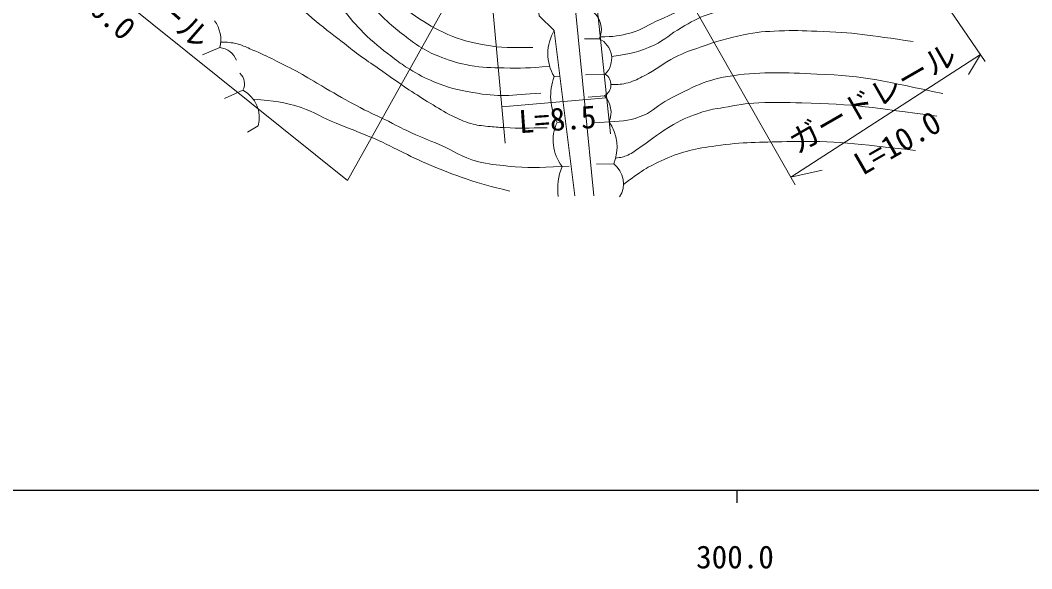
# Model space of a CAD drawing. Units: millimetres, scale not verified. Extents: x 40000 to 680000, y 20000 to 380000.
# Drawn here: x 310533 to 391642, y 198715 to 242666 of the extents above; entities that cross this region are included whole.
import ezdxf
from ezdxf.enums import TextEntityAlignment as Align

# ---------------------------------------------------------------- set-up
doc = ezdxf.new("R2010")
doc.units = ezdxf.units.MM
doc.header["$LTSCALE"] = 1000
doc.layers.add('M-TTL-BAND', color=7, linetype='Continuous', lineweight=25)
doc.layers.add('M-WORK', color=1, linetype='Continuous', lineweight=13)
doc.styles.add('ＭＳ ゴシック', font='')
doc.styles.get('ＭＳ ゴシック').set_extended_font_data('MS Gothic')

msp = doc.modelspace()

# ---------------------------------------------------------------- linework, layer by layer
at = {"layer": 'M-TTL-BAND'}
for p, q in [((40000, 205000), (579000, 205000)), ((368000, 205000), (368000, 204000))]:
    msp.add_line(p, q, dxfattribs=at)
at = {"layer": 'M-WORK'}
for p, q in [((298428, 260554), (336781, 229837)), ((387917, 239366), (373878, 259851)), ((347663, 251598), (349428, 232821)), ((357869, 233568), (356018, 251008)), ((336781, 229837), (347966, 249843)), ((372657, 229482), (360635, 250599)), ((356963, 241177), (355786, 241177)), ((325140, 239882), (326544, 240476)), ((372317, 230080), (387541, 239914)), ((387541, 239914), (386575, 238315)), ((353342, 238152), (353817, 238138)), ((357439, 238344), (355850, 238288)), ((326918, 236406), (328395, 237063)), ((349155, 235723), (357523, 236440)), ((357376, 236614), (356082, 236500)), ((353585, 234480), (354083, 234511)), ((357749, 234528), (356601, 234440)), ((328743, 233708), (329612, 234208)), ((353978, 230957), (354537, 230972)), ((358130, 231154), (356733, 231123)), ((372317, 230080), (374838, 230650))]:
    msp.add_line(p, q, dxfattribs=at)
for points in [[(348912, 249475), (355271, 250226), (355890, 243656), (355080, 243227), (356536, 228592)], [(355001, 228592), (353358, 241840), (352144, 243019), (351858, 245661), (349579, 247380)]]:
    msp.add_lwpolyline(points, dxfattribs=at)
for centre, radius, start, end in [((355316, 241935), 1814, 335.29138, 71.55027), ((324016, 241085), 2600, 346.45688, 36.4874), ((356413, 239982), 3575, 148.68776, 210.79866), ((356203, 239593), 1757, 314.71607, 64.36469), ((326400, 238925), 1557, 20.08833, 84.71528), ((327373, 237577), 1143, 332.59846, 47.18939), ((357588, 236589), 4525, 159.80056, 207.78376), ((356892, 237498), 1008, 298.68169, 57.115), ((327206, 234869), 2495, 344.63234, 61.55045), ((355986, 235289), 1920, 336.65104, 43.63109), ((356626, 233036), 3366, 154.59399, 218.14305), ((354796, 232486), 3590, 338.22081, 35.10565), ((358468, 229151), 4839, 158.09236, 187.28769), ((356905, 229576), 1997, 327.5135, 52.18915)]:
    msp.add_arc(centre, radius, start, end, dxfattribs=at)
for points, knots in [([(319234, 264013), (321289, 263063), (322000, 262795), (323567, 261682), (324592, 260954), (325141, 260505), (326064, 259651), (327226, 258575), (327812, 257900), (328825, 256683), (329978, 255300), (330553, 254468), (331619, 253017), (332828, 251370), (333409, 250377), (334642, 248747), (335751, 247282), (336413, 246491), (337610, 245097), (338482, 244081), (338978, 243513), (339946, 242588), (340446, 242110), (340764, 241885), (341311, 241461), (341834, 241055), (342124, 240818), (342691, 240477), (343300, 240112), (343664, 239940), (344326, 239684), (345185, 239352), (345692, 239223), (346596, 239049), (347646, 238846), (348257, 238878), (349326, 238843), (350755, 238795), (351263, 238849), (352984, 238968)], [0, 0, 0, 0, 1, 1, 1, 2, 2, 2, 3, 3, 3, 4, 4, 4, 5, 5, 5, 6, 6, 6, 7, 7, 7, 8, 8, 8, 9, 9, 9, 10, 10, 10, 11, 11, 11, 12, 12, 12, 13, 13, 13, 13]), ([(351632, 240486), (349848, 240462), (349228, 240420), (347728, 240708), (346570, 240930), (345904, 241061), (344823, 241533), (343755, 242000), (343186, 242339), (342221, 242993), (341453, 243514), (341098, 243909), (340427, 244549), (339104, 245812), (338462, 246620), (337253, 247993), (336307, 249067), (335828, 249711), (334920, 250818), (334003, 251935), (333473, 252548), (332587, 253691), (332017, 254425), (331646, 254803), (331158, 255595), (330900, 256015), (330828, 256291), (330619, 256738), (330051, 257950), (329881, 258340), (329197, 259856)], [0, 0, 0, 0, 1, 1, 1, 2, 2, 2, 3, 3, 3, 4, 4, 4, 5, 5, 5, 6, 6, 6, 7, 7, 7, 8, 8, 8, 9, 9, 9, 10, 10, 10, 10]), ([(320641, 257617), (321470, 257522), (321729, 257472), (322415, 257320), (323560, 257066), (324190, 256839), (325256, 256352), (326229, 255907), (326721, 255537), (327573, 254891), (328434, 254239), (328893, 253833), (329637, 253050), (330551, 252087), (330959, 251453), (331747, 250384), (332429, 249459), (332729, 248885), (333382, 247940), (334201, 246754), (334688, 246109), (335509, 244924), (335931, 244315), (336109, 243932), (336572, 243353), (337213, 242551), (337587, 242106), (338334, 241401), (339151, 240630), (339657, 240249), (340556, 239576), (341016, 239232), (341269, 239030), (341762, 238735), (342493, 238298), (342914, 238065), (343698, 237735), (344865, 237243), (345580, 237111), (346825, 236878), (348921, 236485), (349827, 236649), (352285, 236830)], [0, 0, 0, 0, 1, 1, 1, 2, 2, 2, 3, 3, 3, 4, 4, 4, 5, 5, 5, 6, 6, 6, 7, 7, 7, 8, 8, 8, 9, 9, 9, 10, 10, 10, 11, 11, 11, 12, 12, 12, 13, 13, 13, 14, 14, 14, 14]), ([(322659, 251751), (323686, 250961), (323943, 250763), (324765, 250129), (325946, 249219), (326601, 248700), (327788, 247796), (328465, 247282), (328848, 246999), (329526, 246487), (330373, 245847), (330875, 245522), (331692, 244844), (332595, 244096), (333031, 243596), (333930, 242845), (334850, 242076), (335393, 241680), (336335, 240940), (336862, 240526), (337148, 240281), (337689, 239885), (338289, 239446), (338644, 239228), (339255, 238805), (340212, 238143), (340728, 237743), (341699, 237102), (342356, 236668), (342727, 236428), (343403, 236023), (344090, 235610), (344461, 235351), (345180, 234996), (345741, 234720), (346063, 234571), (346662, 234393), (347184, 234239), (347496, 234221), (348037, 234160), (348548, 234103), (348836, 234095), (349349, 234065), (350690, 233989), (351148, 234023), (352788, 234055)], [0, 0, 0, 0, 1, 1, 1, 2, 2, 2, 3, 3, 3, 4, 4, 4, 5, 5, 5, 6, 6, 6, 7, 7, 7, 8, 8, 8, 9, 9, 9, 10, 10, 10, 11, 11, 11, 12, 12, 12, 13, 13, 13, 14, 14, 14, 15, 15, 15, 15]), ([(357025, 241328), (358144, 241367), (358573, 241381), (359515, 241655), (360453, 241926), (360891, 242310), (361785, 242702), (362861, 243174), (363454, 243470), (364562, 243861), (365759, 244283), (366442, 244489), (367673, 244797), (369018, 245133), (369782, 245279), (371149, 245511), (372655, 245767), (373500, 245917), (375021, 246067), (377313, 246292), (378606, 246390), (380909, 246384), (383001, 246379), (383739, 246326), (386258, 246114)], [0, 0, 0, 0, 1, 1, 1, 2, 2, 2, 3, 3, 3, 4, 4, 4, 5, 5, 5, 6, 6, 6, 7, 7, 7, 8, 8, 8, 8]), ([(385528, 243464), (381359, 244280), (379946, 244726), (376323, 244638), (374501, 244594), (373473, 244537), (371672, 244257), (369322, 243892), (367934, 243915), (365689, 243131), (364802, 242820), (364346, 242535), (363531, 242067), (362655, 241565), (362263, 241114), (361356, 240671), (360119, 240066), (359501, 240012), (357953, 239751)], [0, 0, 0, 0, 1, 1, 1, 2, 2, 2, 3, 3, 3, 4, 4, 4, 5, 5, 5, 6, 6, 6, 6]), ([(357900, 237515), (358521, 237522), (358760, 237524), (359286, 237663), (359809, 237801), (360077, 237964), (360556, 238213), (361564, 238738), (362048, 239175), (363053, 239705), (363801, 240099), (364266, 240229), (365063, 240509), (366394, 240977), (367154, 241215), (368534, 241504), (369632, 241734), (370269, 241764), (371391, 241811), (372563, 241860), (373222, 241824), (374396, 241789), (377437, 241701), (378493, 241470), (382141, 240964)], [0, 0, 0, 0, 1, 1, 1, 2, 2, 2, 3, 3, 3, 4, 4, 4, 5, 5, 5, 6, 6, 6, 7, 7, 7, 8, 8, 8, 8]), ([(326611, 240919), (327214, 240898), (327433, 240901), (327937, 240767), (328343, 240660), (328555, 240549), (328942, 240387), (330330, 239806), (331072, 239398), (332413, 238715), (333180, 238324), (333581, 238053), (334328, 237625), (335384, 237021), (335954, 236645), (337026, 236070), (338195, 235442), (338603, 235255), (340073, 234567)], [0, 0, 0, 0, 1, 1, 1, 2, 2, 2, 3, 3, 3, 4, 4, 4, 5, 5, 5, 6, 6, 6, 6]), ([(384505, 236786), (379881, 237771), (378391, 238196), (374400, 238357), (371767, 238464), (370266, 238573), (367654, 238222), (365531, 237937), (364428, 237274), (362508, 236322), (361688, 235915), (361373, 235424), (360532, 235060), (359516, 234621), (358983, 234614), (357749, 234528)], [0, 0, 0, 0, 1, 1, 1, 2, 2, 2, 3, 3, 3, 4, 4, 4, 5, 5, 5, 5]), ([(349785, 228979), (348114, 229392), (347630, 229502), (346285, 229955), (345172, 230331), (344560, 230576), (343476, 231027), (341521, 231839), (340520, 232507), (338572, 233336), (337523, 233782), (336909, 233966), (335858, 234407), (334748, 234872), (334190, 235290), (333048, 235669), (331610, 236147), (330973, 236172), (329225, 236336)], [0, 0, 0, 0, 1, 1, 1, 2, 2, 2, 3, 3, 3, 4, 4, 4, 5, 5, 5, 6, 6, 6, 6]), ([(358278, 231611), (358715, 231678), (358882, 231712), (359243, 231858), (359671, 232032), (359856, 232239), (360243, 232493), (361295, 233184), (361812, 233684), (362909, 234302), (363775, 234790), (364297, 235009), (365242, 235318), (365874, 235525), (366253, 235554), (366908, 235667), (368018, 235860), (368640, 236002), (369765, 236048), (371103, 236103), (371855, 236073), (373193, 236048), (377447, 235968), (378925, 235648), (384033, 234985)], [0, 0, 0, 0, 1, 1, 1, 2, 2, 2, 3, 3, 3, 4, 4, 4, 5, 5, 5, 6, 6, 6, 7, 7, 7, 8, 8, 8, 8]), ([(340073, 234567), (340959, 234096), (341207, 233967), (341952, 233622), (342784, 233236), (343276, 233078), (344119, 232717), (345324, 232200), (345919, 231686), (347190, 231360), (348128, 231118), (348678, 231084), (349642, 230979), (351326, 230796), (351960, 230871), (353978, 230957)], [0, 0, 0, 0, 1, 1, 1, 2, 2, 2, 3, 3, 3, 4, 4, 4, 5, 5, 5, 5]), ([(382319, 232235), (377498, 232760), (376039, 233022), (371999, 232937), (369773, 232891), (368514, 232913), (366309, 232604), (364652, 232372), (363697, 232188), (362167, 231509), (360800, 230903), (360274, 230536), (358902, 229512)], [0, 0, 0, 0, 1, 1, 1, 2, 2, 2, 3, 3, 3, 4, 4, 4, 4])]:
    msp.add_open_spline(points, degree=3, knots=knots, dxfattribs=at)

# ---------------------------------------------------------------- texts
at = {"layer": 'M-TTL-BAND', "style": 'ＭＳ ゴシック'}
msp.add_text('300.0', height=1833, dxfattribs=at).set_placement((367844, 198195), align=Align.BOTTOM_CENTER)
at = {"layer": 'M-WORK', "style": 'ＭＳ ゴシック'}
for s, rotation, p in [('ガードレール', 318.883, (313113, 249669)), ('L=36.0', 319.198, (312756, 245408)), ('ガードレール', 29.889, (373088, 231436)), ('L=8.5', 4.013, (350602, 233064)), ('L=10.0', 29.861, (378349, 229712))]:
    msp.add_text(s, height=1833, rotation=rotation, dxfattribs=at).set_placement(p, align=Align.BOTTOM_LEFT)

doc.saveas('drawing.dxf')
